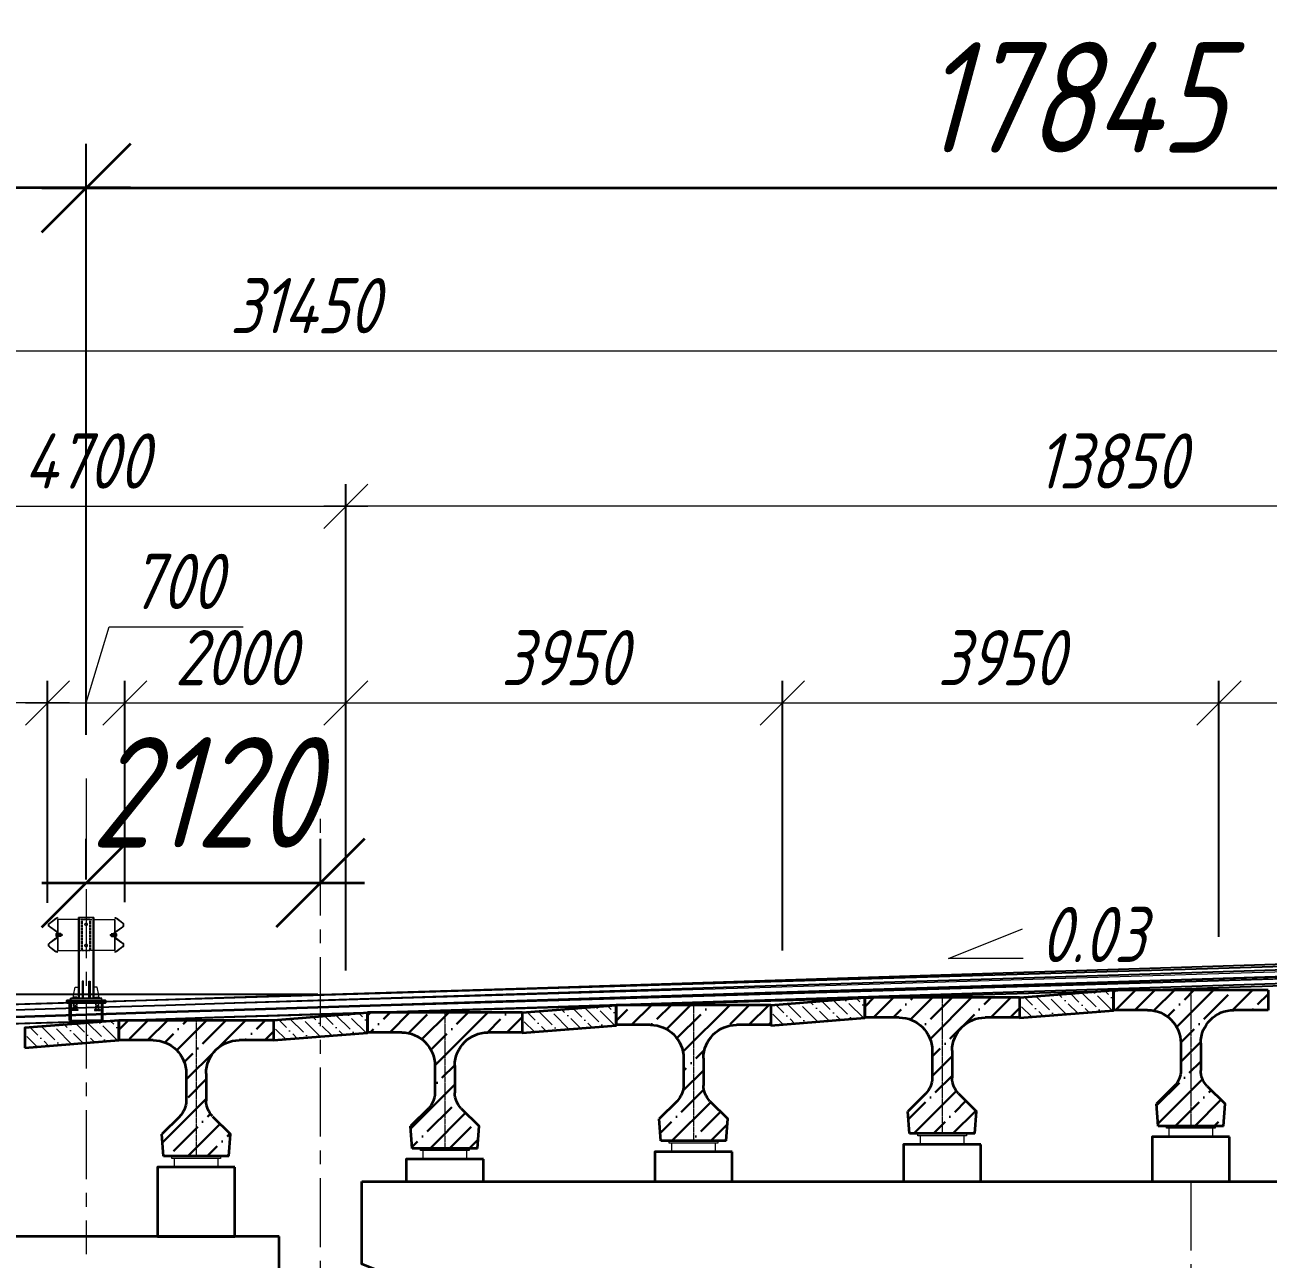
# Model space of a CAD drawing. Header units: millimetres. Extents: x 263685 to 14136308, y -2404013 to 2433772.
# Drawn here: x 7155846 to 7167095, y 31298 to 42469 of the extents above; entities that cross this region are included whole.
import ezdxf

# ---------------------------------------------------------------- set-up
doc = ezdxf.new("R2010")
doc.units = ezdxf.units.MM
for name, pattern in [('ACAD_ISO02W100', [15, 12, -3]), ('ACAD_ISO10W100', [18.5, 12, -3, 0.5, -3]), ('осевая', [2, 1.25, -0.25, 0.25, -0.25])]:
    doc.linetypes.add(name, pattern=pattern)
for name, color, linetype, lineweight in [('04_Невидимые', 3, 'Continuous', 13), ('1-Бетон', 106, 'Continuous', 35), ('1-Тонкая', 5, 'Continuous', 20), ('1-Штриховка', 8, 'Continuous', 9), ('ИС_TXT', 4, 'Continuous', 18), ('ИС_Ось', 3, 'осевая', 18), ('ИС_Разм', 3, 'Continuous', 18), ('ИС_Размер', 3, 'Continuous', 18), ('ПП_сплошная', 7, 'Continuous', 30)]:
    doc.layers.add(name, color=color, linetype=linetype, lineweight=lineweight)
doc.layers.add('Красный поперечник', color=1, linetype='Continuous')
doc.styles.add('0', font='isocpeur.ttf', dxfattribs={"width": 0.8, "oblique": 15})
doc.styles.add('ISOCPEUR', font='isocpeur.ttf', dxfattribs={"width": 0.8, "oblique": 15, "height": 2.5})
doc.dimstyles.new('М200', dxfattribs={"dimscale": 200, "dimtxt": 2.5, "dimasz": 2, "dimexe": 1, "dimexo": 1, "dimgap": 0.8, "dimtad": 1, "dimdec": 0, "dimzin": 0, "dimdsep": 46, "dimtxsty": '0', "dimblk": 'OBLIQUE', "dimcen": 0.09, "dimdle": 1, "dimclrd": 256, "dimclre": 256, "dimclrt": 256, "dimadec": 4, "dimazin": 0, "dimtfac": 1, "dimtdec": 0, "dimtmove": 1, "dimatfit": 2, "dimfxl": 1, "dimtolj": 1, "dimtzin": 0, "dimlwd": -1, "dimarcsym": 0})
doc.dimstyles.new('М400нов', dxfattribs={"dimscale": 400, "dimtxt": 2.5, "dimasz": 2, "dimexe": 1, "dimexo": 1, "dimgap": 0.8, "dimtad": 1, "dimdec": 0, "dimzin": 0, "dimdsep": 46, "dimtxsty": '0', "dimblk": 'OBLIQUE', "dimcen": 0.09, "dimdle": 1, "dimclrd": 256, "dimclre": 256, "dimclrt": 256, "dimadec": 4, "dimazin": 0, "dimtfac": 1, "dimtdec": 0, "dimtmove": 1, "dimatfit": 2, "dimfxl": 1, "dimtolj": 1, "dimtzin": 0, "dimlwd": -1, "dimarcsym": 0})

# ---------------------------------------------------------------- blocks, each defined once
blk = doc.blocks.new('Барьерка1')
at = {"lineweight": 15}
for p, q in [((1026, 1457), (1026, 727)), ((1034, 1457), (1034, 727)), ((1159, 727), (1159, 1457)), ((1166, 727), (1166, 1457)), ((1166, 1441), (1356, 1441)), ((1352, 1441), (1352, 1160)), ((1356, 1457), (1355, 1453)), ((1355, 1453), (1361, 1451)), ((1356, 1457), (1362, 1455)), ((1356, 1441), (1356, 1160)), ((1428, 1405), (1367, 1449)), ((1367, 1335), (1428, 1377)), ((1430, 1408), (1370, 1452)), ((1370, 1331), (1430, 1374)), ((1360, 1316), (1360, 1285)), ((1367, 1266), (1428, 1224)), ((1370, 1270), (1430, 1227)), ((1356, 1160), (1166, 1160)), ((1361, 1150), (1355, 1148)), ((1356, 1144), (1355, 1148)), ((1362, 1146), (1356, 1144)), ((1428, 1196), (1367, 1152)), ((1430, 1193), (1370, 1149)), ((980, 727), (980, 737)), ((1012, 737), (980, 737)), ((980, 727), (980, 737)), ((1006, 737), (980, 737)), ((996, 727), (980, 727)), ((1012, 727), (980, 727)), ((989, 727), (989, 737)), ((989, 727), (989, 737)), ((989, 727), (989, 737)), ((989, 727), (989, 737)), ((1003, 727), (1003, 737)), ((1003, 727), (1003, 737)), ((1003, 727), (1003, 737)), ((1003, 727), (1003, 737)), ((1003, 727), (1003, 737)), ((1003, 727), (1003, 737)), ((1003, 727), (1003, 737)), ((1003, 727), (1003, 737)), ((1003, 727), (1003, 737)), ((1003, 727), (1003, 737)), ((1010, 737), (1006, 737)), ((1012, 729), (1012, 737)), ((1012, 727), (1012, 735)), ((1012, 727), (1012, 735)), ((1012, 729), (1012, 735)), ((1012, 727), (1012, 735)), ((1012, 727), (1012, 735)), ((1180, 729), (1180, 737)), ((1180, 737), (1212, 737)), ((1180, 727), (1180, 735)), ((1180, 727), (1180, 735)), ((1180, 729), (1180, 735)), ((1180, 727), (1180, 735)), ((1180, 727), (1180, 735)), ((1180, 727), (1212, 727)), ((1182, 737), (1186, 737)), ((1186, 737), (1212, 737)), ((1189, 727), (1189, 737)), ((1189, 727), (1189, 737)), ((1189, 727), (1189, 737)), ((1189, 727), (1189, 737)), ((1189, 727), (1189, 737)), ((1189, 727), (1189, 737)), ((1189, 727), (1189, 737)), ((1189, 727), (1189, 737)), ((1189, 727), (1189, 737)), ((1189, 727), (1189, 737)), ((1196, 727), (1212, 727)), ((1203, 727), (1203, 737)), ((1203, 727), (1203, 737)), ((1203, 727), (1203, 737)), ((1203, 727), (1203, 737)), ((1212, 727), (1212, 737)), ((1212, 727), (1212, 737))]:
    blk.add_line(p, q, dxfattribs=at)
at = {"color": 3, "linetype": 'ACAD_ISO02W100', "lineweight": 15, "ltscale": 2}
for p, q in [((1063, 1441), (1166, 1441)), ((1063, 1160), (1063, 1441)), ((1138, 1160), (1138, 1441)), ((1166, 1160), (1063, 1160)), ((983, 707), (983, 687)), ((984, 687), (984, 627)), ((985, 707), (985, 687)), ((1007, 707), (1007, 687)), ((1008, 687), (1008, 627)), ((1009, 707), (1009, 687)), ((1183, 707), (1183, 687)), ((1184, 687), (1184, 627)), ((1185, 707), (1185, 687)), ((1207, 707), (1207, 687)), ((1208, 687), (1208, 627)), ((1209, 707), (1209, 687))]:
    blk.add_line(p, q, dxfattribs=at)
at = {"color": 7, "lineweight": 15}
for p, q in [((1313, 1306), (1313, 1295)), ((1313, 1306), (1325, 1306)), ((1313, 1295), (1325, 1295)), ((1325, 1311), (1325, 1290)), ((1326, 1313), (1333, 1313)), ((1326, 1288), (1333, 1288)), ((1334, 1311), (1334, 1290)), ((1334, 1311), (1334, 1290)), ((1335, 1313), (1350, 1313)), ((1335, 1313), (1340, 1313)), ((1335, 1288), (1350, 1288)), ((1335, 1288), (1340, 1288)), ((1339, 1306), (1350, 1306)), ((1339, 1295), (1350, 1295))]:
    blk.add_line(p, q, dxfattribs=at)
at = {"lineweight": 15, "ltscale": 5}
for p, q in [((1350, 1279), (1350, 1322)), ((1350, 1322), (1352, 1322)), ((1352, 1279), (1350, 1279)), ((1352, 1322), (1352, 1279))]:
    blk.add_line(p, q, dxfattribs=at)
at = {"linetype": 'Continuous'}
for p, q in [((946, 527), (946, 687)), ((956, 687), (956, 527)), ((1237, 687), (1237, 527)), ((1246, 527), (1246, 687)), ((946, 527), (1096, 527)), ((1246, 527), (1096, 527))]:
    blk.add_line(p, q, dxfattribs=at)
at = {"linetype": 'ACAD_ISO10W100', "ltscale": 2.5}
for p, q in [((996, 713), (996, 615)), ((1196, 713), (1196, 615))]:
    blk.add_line(p, q, dxfattribs=at)
at = {"lineweight": 15}
for points in [[(1167, 1457), (1026, 1457)], [(982, 727), (982, 757), (997, 827), (1027, 827)], [(1212, 727), (1212, 757), (1197, 827), (1167, 827)]]:
    blk.add_lwpolyline(points, dxfattribs=at)
at = {"color": 7, "lineweight": 15}
blk.add_lwpolyline([(1360, 1316), (1364, 1316, -0.414214), (1370, 1310), (1370, 1303), (1366, 1303), (1366, 1298), (1370, 1298), (1370, 1291, -0.414214), (1364, 1285), (1360, 1285), (1360, 1316)], format="xyb", dxfattribs=at)
at = {"lineweight": 15}
for points in [[(1071, 883), (1061, 883), (1061, 727), (1071, 727)], [(1121, 883), (1131, 883), (1131, 727), (1121, 727)], [(1236, 707), (956, 707), (956, 727), (1236, 727)]]:
    blk.add_lwpolyline(points, close=True, dxfattribs=at)
at = {"linetype": 'Continuous'}
for points in [[(1096, 707), (921, 707), (921, 687), (1096, 687)], [(1096, 707), (1271, 707), (1271, 687), (1096, 687)]]:
    blk.add_lwpolyline(points, dxfattribs=at)
blk.add_lwpolyline([(921, 687), (1271, 687), (1271, 707), (921, 707)], close=True, dxfattribs=at)
at = {"color": 3, "linetype": 'ACAD_ISO02W100', "lineweight": 15, "ltscale": 2}
for points in [[(982, 687), (1010, 687), (1010, 627), (982, 627)], [(1210, 687), (1182, 687), (1182, 627), (1210, 627)], [(971, 627), (1021, 627), (1021, 617), (971, 617)], [(1221, 627), (1171, 627), (1171, 617), (1221, 617)]]:
    blk.add_lwpolyline(points, close=True, dxfattribs=at)
at = {"lineweight": 15}
for centre in [(1096, 1396), (1096, 1205)]:
    blk.add_circle(centre, 10.9, dxfattribs=at)
for centre, radius, start, end in [((1358, 1436), 16, 53.8126, 78.6901), ((1358, 1436), 20, 53.8126, 78.6901), ((1419, 1391), 16, 302.4532, 57.5468), ((1419, 1391), 20, 302.4532, 57.5468), ((1380, 1315), 24, 122.4532, 180), ((1380, 1315), 20, 122.4532, 180), ((1358, 1165), 16, 281.3099, 306.1874), ((1358, 1165), 20, 281.3099, 306.1874), ((982, 735), 2, 90, 180), ((982, 729), 2, 180, 270), ((987, 735), 2, 0, 90), ((987, 729), 2, 270, 0), ((991, 735), 2, 90, 180), ((991, 729), 2, 180, 270), ((1001, 735), 2, 0, 90), ((1001, 729), 2, 270, 0), ((1005, 735), 2, 90, 180), ((1005, 729), 2, 180, 270), ((1010, 735), 2, 359.9996, 90), ((1010, 729), 2, 270, 0), ((1182, 735), 2, 90, 180.0004), ((1182, 729), 2, 180, 270), ((1187, 735), 2, 0, 90), ((1187, 729), 2, 270, 0), ((1191, 735), 2, 90, 180), ((1191, 729), 2, 180, 270), ((1201, 735), 2, 0, 90), ((1201, 729), 2, 270, 0), ((1205, 735), 2, 90, 180), ((1205, 729), 2, 180, 270), ((1210, 735), 2, 0, 90), ((1210, 729), 2, 270, 0)]:
    blk.add_arc(centre, radius, start, end, dxfattribs=at)
at = {"lineweight": 15, "ltscale": 0.2}
for centre, radius, start, end in [((1380, 1286), 24, 180, 237.5468), ((1380, 1286), 20, 180, 237.5468), ((1419, 1210), 16, 302.4532, 57.5468), ((1419, 1210), 20, 302.4532, 57.5468)]:
    blk.add_arc(centre, radius, start, end, dxfattribs=at)
at = {"color": 7, "lineweight": 15}
for centre, major_axis, start_param, end_param in [((1329, 1310), (3.23, 3.23), 1.691386, 2.356194), ((1329, 1311), (-3.23, 3.23), 0.785398, 2.356194), ((1329, 1301), (3.23, 3.23), 0.785398, 2.356194), ((1329, 1300), (-3.23, 3.23), 0.785398, 2.356194), ((1329, 1290), (3.23, 3.23), 0.785398, 2.356194), ((1329, 1290), (-3.23, 3.23), 0.785398, 1.450207), ((1329, 1311), (3.23, 3.23), 3.926991, 5.497787), ((1329, 1301), (-3.23, 3.23), 3.926991, 5.497787), ((1329, 1300), (3.23, 3.23), 3.926991, 5.497787), ((1329, 1290), (-3.23, 3.23), 3.926991, 5.497787), ((1329, 1310), (-3.23, 3.23), 3.926991, 4.5918), ((1329, 1290), (3.23, 3.23), 4.832978, 5.497787), ((1339, 1310), (3.23, 3.23), 1.691386, 2.356194), ((1339, 1311), (3.23, 3.23), 2.356194, 3.926991), ((1339, 1301), (-3.23, 3.23), -0.785398, 0.785398), ((1339, 1300), (3.23, 3.23), 2.356194, 3.926991), ((1339, 1290), (-3.23, 3.23), -0.785398, 0.785398), ((1339, 1290), (-3.23, 3.23), 0.785398, 1.450207)]:
    blk.add_ellipse(centre, major_axis=major_axis, ratio=1, start_param=start_param, end_param=end_param, dxfattribs=at)
blk = doc.blocks.new('Б24 многофункц')
at = {"layer": 'ПП_сплошная', "ltscale": 100, "true_color": 0x808080}
h = blk.add_hatch(dxfattribs=at)
h.set_pattern_fill('ANSI35', color=8, scale=1000, angle=90, style=0)
h.set_pattern_definition([(135, (-1338186.6, -105300.83), (-176.776695, -176.776695), []), (135, (-1338186.6, -105124.05), (-176.776695, -176.776695), [312.5, -62.5, 0, -62.5])])
h.paths.add_polyline_path([(0, 0), (-700, 0), (-700, -180), (-390, -180, -0.414214), (-90, -480), (-90, -727, -0.198912), (-149, -869), (-310, -1030), (-295, -1230), (0, -1230)])
h.paths.add_polyline_path([(0, 0), (0, -1230), (295, -1230), (310, -1030), (149, -869, -0.198912), (90, -727), (90, -480, -0.414214), (390, -180), (700, -180), (700, 0)])
at = {"layer": '1-Бетон'}
for p, q in [((-700, 0), (700, 0)), ((-700, 0), (-700, -180)), ((700, 0), (700, -180)), ((-700, -180), (-390, -180)), ((390, -180), (700, -180)), ((-90, -480), (-90, -727)), ((90, -480), (90, -727)), ((-149, -869), (-310, -1030)), ((149, -869), (310, -1030)), ((-295, -1230), (-310, -1030)), ((295, -1230), (310, -1030)), ((-295, -1230), (295, -1230))]:
    blk.add_line(p, q, dxfattribs=at)
for centre, radius, start, end in [((-390, -480), 300, 0, 90), ((390, -480), 300, 90, 180), ((-290, -727), 200, 315, 0), ((290, -727), 200, 180, 225)]:
    blk.add_arc(centre, radius, start, end, dxfattribs=at)
at = {"layer": 'ИС_Ось', "ltscale": 10}
blk.add_lwpolyline([(0, 0), (0, -1230)], dxfattribs=at)
blk = doc.blocks.new('_OBLIQUE')
at = {"color": 0, "linetype": 'ByBlock', "lineweight": -2}
blk.add_line((0.5, 0.5), (-0.5, -0.5), dxfattribs=at)
blk = doc.blocks.new('*D1129')
at = {"layer": 'Defpoints', "color": 0, "linetype": 'Continuous', "transparency": 16777216}
for p in [(7142083, 33694), (7158696, 33694), (7143601, 31800)]:
    blk.add_point(p, dxfattribs=at)
at = {"layer": 'ИС_Размер', "transparency": 16777216}
blk.add_line((7142083, 31600), (7142083, 33894), dxfattribs=at)
at = {"layer": 'ИС_Размер', "lineweight": -2, "transparency": 16777216}
for p, q in [((7158496, 33694), (7141883, 33694)), ((7143401, 31800), (7141883, 31800))]:
    blk.add_line(p, q, dxfattribs=at)
at = {"layer": 'ИС_Размер', "linetype": 'Continuous', "transparency": 16777216, "xscale": 400, "yscale": 400, "zscale": 400}
for p, rotation in [((7142083, 33694), 90), ((7142083, 31800), 270)]:
    blk.add_blockref('_OBLIQUE', p, dxfattribs=dict(at, rotation=rotation))
at = {"layer": 'ИС_Размер', "linetype": 'Continuous', "transparency": 16777216, "insert": (7141673, 32747), "char_height": 500, "attachment_point": 5, "rotation": 90, "style": '0'}
blk.add_mtext('\\A1;1894', dxfattribs=at)
blk = doc.blocks.new('*D981')
at = {"layer": 'Defpoints', "color": 0, "linetype": 'Continuous', "transparency": 16777216}
for p in [(7158750, 38112), (7158750, 33709), (7154050, 33545)]:
    blk.add_point(p, dxfattribs=at)
at = {"layer": 'ИС_Размер', "lineweight": -2, "transparency": 16777216}
for p, q in [((7154050, 33745), (7154050, 38312)), ((7158750, 33909), (7158750, 38312))]:
    blk.add_line(p, q, dxfattribs=at)
at = {"layer": 'ИС_Размер', "transparency": 16777216}
blk.add_line((7153850, 38112), (7158950, 38112), dxfattribs=at)
at = {"layer": 'ИС_Размер', "linetype": 'Continuous', "transparency": 16777216, "xscale": 400, "yscale": 400, "zscale": 400, "rotation": 180}
blk.add_blockref('_OBLIQUE', (7154050, 38112), dxfattribs=at)
at = {"layer": 'ИС_Размер', "linetype": 'Continuous', "transparency": 16777216, "xscale": 400, "yscale": 400, "zscale": 400}
blk.add_blockref('_OBLIQUE', (7158750, 38112), dxfattribs=at)
at = {"layer": 'ИС_Размер', "linetype": 'Continuous', "transparency": 16777216, "insert": (7156400, 38522), "char_height": 500, "attachment_point": 5, "style": '0'}
blk.add_mtext('\\A1;4700', dxfattribs=at)
blk = doc.blocks.new('*D982')
at = {"layer": 'Defpoints', "color": 0, "transparency": 16777216}
for p in [(7158750, 36332), (7156750, 34329), (7158750, 33709)]:
    blk.add_point(p, dxfattribs=at)
at = {"layer": 'ИС_Размер', "lineweight": -2, "transparency": 16777216}
for p, q in [((7156750, 34529), (7156750, 36532)), ((7158750, 33909), (7158750, 36532))]:
    blk.add_line(p, q, dxfattribs=at)
at = {"layer": 'ИС_Размер', "transparency": 16777216}
blk.add_line((7156550, 36332), (7158950, 36332), dxfattribs=at)
at = {"layer": 'ИС_Размер', "transparency": 16777216, "xscale": 400, "yscale": 400, "zscale": 400, "rotation": 180}
blk.add_blockref('_OBLIQUE', (7156750, 36332), dxfattribs=at)
at = {"layer": 'ИС_Размер', "transparency": 16777216, "xscale": 400, "yscale": 400, "zscale": 400}
blk.add_blockref('_OBLIQUE', (7158750, 36332), dxfattribs=at)
at = {"layer": 'ИС_Размер', "transparency": 16777216, "insert": (7157750, 36742), "char_height": 500, "attachment_point": 5, "style": '0'}
blk.add_mtext('\\A1;2000', dxfattribs=at)
blk = doc.blocks.new('*D983')
at = {"layer": 'Defpoints', "color": 0, "linetype": 'Continuous', "transparency": 16777216}
for p in [(7162700, 36332), (7162700, 33892), (7158750, 33709)]:
    blk.add_point(p, dxfattribs=at)
at = {"layer": 'ИС_Размер', "lineweight": -2, "transparency": 16777216}
for p, q in [((7158750, 33909), (7158750, 36532)), ((7162700, 34092), (7162700, 36532))]:
    blk.add_line(p, q, dxfattribs=at)
at = {"layer": 'ИС_Размер', "transparency": 16777216}
blk.add_line((7158550, 36332), (7162900, 36332), dxfattribs=at)
at = {"layer": 'ИС_Размер', "linetype": 'Continuous', "transparency": 16777216, "xscale": 400, "yscale": 400, "zscale": 400, "rotation": 180}
blk.add_blockref('_OBLIQUE', (7158750, 36332), dxfattribs=at)
at = {"layer": 'ИС_Размер', "linetype": 'Continuous', "transparency": 16777216, "xscale": 400, "yscale": 400, "zscale": 400}
blk.add_blockref('_OBLIQUE', (7162700, 36332), dxfattribs=at)
at = {"layer": 'ИС_Размер', "linetype": 'Continuous', "transparency": 16777216, "insert": (7160725, 36742), "char_height": 500, "attachment_point": 5, "style": '0'}
blk.add_mtext('\\A1;3950', dxfattribs=at)
blk = doc.blocks.new('*D984')
at = {"layer": 'Defpoints', "color": 0, "linetype": 'Continuous', "transparency": 16777216}
for p in [(7166650, 36332), (7166650, 34015), (7162700, 33892)]:
    blk.add_point(p, dxfattribs=at)
at = {"layer": 'ИС_Размер', "lineweight": -2, "transparency": 16777216}
for p, q in [((7162700, 34092), (7162700, 36532)), ((7166650, 34215), (7166650, 36532))]:
    blk.add_line(p, q, dxfattribs=at)
at = {"layer": 'ИС_Размер', "transparency": 16777216}
blk.add_line((7162500, 36332), (7166850, 36332), dxfattribs=at)
at = {"layer": 'ИС_Размер', "linetype": 'Continuous', "transparency": 16777216, "xscale": 400, "yscale": 400, "zscale": 400, "rotation": 180}
blk.add_blockref('_OBLIQUE', (7162700, 36332), dxfattribs=at)
at = {"layer": 'ИС_Размер', "linetype": 'Continuous', "transparency": 16777216, "xscale": 400, "yscale": 400, "zscale": 400}
blk.add_blockref('_OBLIQUE', (7166650, 36332), dxfattribs=at)
at = {"layer": 'ИС_Размер', "linetype": 'Continuous', "transparency": 16777216, "insert": (7164675, 36742), "char_height": 500, "attachment_point": 5, "style": '0'}
blk.add_mtext('\\A1;3950', dxfattribs=at)
blk = doc.blocks.new('*D989')
at = {"layer": 'Defpoints', "color": 0, "linetype": 'Continuous', "transparency": 16777216}
for p in [(7174100, 39518), (7142650, 34278), (7174100, 34177)]:
    blk.add_point(p, dxfattribs=at)
at = {"layer": 'ИС_Размер', "lineweight": -2, "transparency": 16777216}
for p, q in [((7142650, 34478), (7142650, 39718)), ((7174100, 34377), (7174100, 39718))]:
    blk.add_line(p, q, dxfattribs=at)
at = {"layer": 'ИС_Размер', "transparency": 16777216}
blk.add_line((7142450, 39518), (7174300, 39518), dxfattribs=at)
at = {"layer": 'ИС_Размер', "linetype": 'Continuous', "transparency": 16777216, "xscale": 400, "yscale": 400, "zscale": 400, "rotation": 180}
blk.add_blockref('_OBLIQUE', (7142650, 39518), dxfattribs=at)
at = {"layer": 'ИС_Размер', "linetype": 'Continuous', "transparency": 16777216, "xscale": 400, "yscale": 400, "zscale": 400}
blk.add_blockref('_OBLIQUE', (7174100, 39518), dxfattribs=at)
at = {"layer": 'ИС_Размер', "linetype": 'Continuous', "transparency": 16777216, "insert": (7158375, 39928), "char_height": 500, "attachment_point": 5, "style": '0'}
blk.add_mtext('\\A1;31450', dxfattribs=at)
blk = doc.blocks.new('*D990')
at = {"layer": 'Defpoints', "color": 0, "linetype": 'Continuous', "transparency": 16777216}
for p in [(7158750, 38112), (7172600, 34775), (7158750, 33709)]:
    blk.add_point(p, dxfattribs=at)
at = {"layer": 'ИС_Размер', "lineweight": -2, "transparency": 16777216}
for p, q in [((7158750, 33909), (7158750, 38312)), ((7172600, 34975), (7172600, 38312))]:
    blk.add_line(p, q, dxfattribs=at)
at = {"layer": 'ИС_Размер', "transparency": 16777216}
blk.add_line((7172800, 38112), (7158550, 38112), dxfattribs=at)
at = {"layer": 'ИС_Размер', "linetype": 'Continuous', "transparency": 16777216, "xscale": 400, "yscale": 400, "zscale": 400, "rotation": 180}
blk.add_blockref('_OBLIQUE', (7158750, 38112), dxfattribs=at)
at = {"layer": 'ИС_Размер', "linetype": 'Continuous', "transparency": 16777216, "xscale": 400, "yscale": 400, "zscale": 400}
blk.add_blockref('_OBLIQUE', (7172600, 38112), dxfattribs=at)
at = {"layer": 'ИС_Размер', "linetype": 'Continuous', "transparency": 16777216, "insert": (7165675, 38522), "char_height": 500, "attachment_point": 5, "style": '0'}
blk.add_mtext('\\A1;13850', dxfattribs=at)
blk = doc.blocks.new('*D991')
at = {"layer": 'Defpoints', "color": 0, "transparency": 16777216}
for p in [(7156750, 36332), (7156050, 34323), (7156750, 34329)]:
    blk.add_point(p, dxfattribs=at)
at = {"layer": 'ИС_Размер', "transparency": 16777216}
for p, q in [((7156400, 36332), (7156607, 37022)), ((7156607, 37022), (7157821, 37022)), ((7155850, 36332), (7156950, 36332))]:
    blk.add_line(p, q, dxfattribs=at)
at = {"layer": 'ИС_Размер', "lineweight": -2, "transparency": 16777216}
for p, q in [((7156050, 34523), (7156050, 36532)), ((7156750, 34529), (7156750, 36532))]:
    blk.add_line(p, q, dxfattribs=at)
at = {"layer": 'ИС_Размер', "transparency": 16777216, "xscale": 400, "yscale": 400, "zscale": 400, "rotation": 180}
blk.add_blockref('_OBLIQUE', (7156050, 36332), dxfattribs=at)
at = {"layer": 'ИС_Размер', "transparency": 16777216, "xscale": 400, "yscale": 400, "zscale": 400}
blk.add_blockref('_OBLIQUE', (7156750, 36332), dxfattribs=at)
at = {"layer": 'ИС_Размер', "transparency": 16777216, "insert": (7157214, 37432), "char_height": 500, "attachment_point": 5, "style": '0'}
blk.add_mtext('\\A1;700', dxfattribs=at)
blk = doc.blocks.new('*D992')
at = {"layer": 'Defpoints', "color": 0, "transparency": 16777216}
for p in [(7154050, 36332), (7156050, 34323), (7154050, 33545)]:
    blk.add_point(p, dxfattribs=at)
at = {"layer": 'ИС_Размер', "lineweight": -2, "transparency": 16777216}
for p, q in [((7154050, 33745), (7154050, 36532)), ((7156050, 34523), (7156050, 36532))]:
    blk.add_line(p, q, dxfattribs=at)
at = {"layer": 'ИС_Размер', "transparency": 16777216}
blk.add_line((7156250, 36332), (7153850, 36332), dxfattribs=at)
at = {"layer": 'ИС_Размер', "transparency": 16777216, "xscale": 400, "yscale": 400, "zscale": 400, "rotation": 180}
blk.add_blockref('_OBLIQUE', (7154050, 36332), dxfattribs=at)
at = {"layer": 'ИС_Размер', "transparency": 16777216, "xscale": 400, "yscale": 400, "zscale": 400}
blk.add_blockref('_OBLIQUE', (7156050, 36332), dxfattribs=at)
at = {"layer": 'ИС_Размер', "transparency": 16777216, "insert": (7155050, 36742), "char_height": 500, "attachment_point": 5, "style": '0'}
blk.add_mtext('\\A1;2000', dxfattribs=at)
blk = doc.blocks.new('*D1000')
at = {"layer": 'Defpoints', "color": 0, "linetype": 'Continuous', "transparency": 16777216}
for p in [(7170600, 36332), (7170600, 34142), (7166650, 34015)]:
    blk.add_point(p, dxfattribs=at)
at = {"layer": 'ИС_Размер', "lineweight": -2, "transparency": 16777216}
for p, q in [((7166650, 34215), (7166650, 36532)), ((7170600, 34342), (7170600, 36532))]:
    blk.add_line(p, q, dxfattribs=at)
at = {"layer": 'ИС_Размер', "transparency": 16777216}
blk.add_line((7166450, 36332), (7170800, 36332), dxfattribs=at)
at = {"layer": 'ИС_Размер', "linetype": 'Continuous', "transparency": 16777216, "xscale": 400, "yscale": 400, "zscale": 400, "rotation": 180}
blk.add_blockref('_OBLIQUE', (7166650, 36332), dxfattribs=at)
at = {"layer": 'ИС_Размер', "linetype": 'Continuous', "transparency": 16777216, "xscale": 400, "yscale": 400, "zscale": 400}
blk.add_blockref('_OBLIQUE', (7170600, 36332), dxfattribs=at)
at = {"layer": 'ИС_Размер', "linetype": 'Continuous', "transparency": 16777216, "insert": (7168625, 36742), "char_height": 500, "attachment_point": 5, "style": '0'}
blk.add_mtext('\\A1;3950', dxfattribs=at)
blk = doc.blocks.new('*D1459')
at = {"layer": '1-Бетон', "lineweight": -2, "transparency": 16777216}
for p, q in [((7156400, 34734), (7156400, 35103)), ((7158520, 34702), (7158520, 35103))]:
    blk.add_line(p, q, dxfattribs=at)
at = {"layer": '1-Бетон', "transparency": 16777216}
blk.add_line((7156000, 34703), (7158920, 34703), dxfattribs=at)
at = {"layer": 'Defpoints', "color": 0, "transparency": 16777216}
for p in [(7158520, 34703), (7156400, 34334), (7158520, 34302)]:
    blk.add_point(p, dxfattribs=at)
at = {"layer": '1-Бетон', "transparency": 16777216, "xscale": 800, "yscale": 800, "zscale": 800, "rotation": 180}
blk.add_blockref('_OBLIQUE', (7156400, 34703), dxfattribs=at)
at = {"layer": '1-Бетон', "transparency": 16777216, "xscale": 800, "yscale": 800, "zscale": 800}
blk.add_blockref('_OBLIQUE', (7158520, 34703), dxfattribs=at)
at = {"layer": '1-Бетон', "transparency": 16777216, "insert": (7157460, 35523), "char_height": 1000, "attachment_point": 5, "style": '0'}
blk.add_mtext('\\A1;2120', dxfattribs=at)
blk = doc.blocks.new('*D1461')
at = {"layer": '1-Бетон', "lineweight": -2, "transparency": 16777216}
for p, q in [((7156400, 36043), (7156400, 41393)), ((7174245, 34537), (7174245, 41393))]:
    blk.add_line(p, q, dxfattribs=at)
at = {"layer": '1-Бетон', "transparency": 16777216}
blk.add_line((7156000, 40993), (7174645, 40993), dxfattribs=at)
at = {"layer": 'Defpoints', "color": 0, "transparency": 16777216}
for p in [(7174245, 40993), (7156400, 35643), (7174245, 34137)]:
    blk.add_point(p, dxfattribs=at)
at = {"layer": '1-Бетон', "transparency": 16777216, "xscale": 800, "yscale": 800, "zscale": 800, "rotation": 180}
blk.add_blockref('_OBLIQUE', (7156400, 40993), dxfattribs=at)
at = {"layer": '1-Бетон', "transparency": 16777216, "xscale": 800, "yscale": 800, "zscale": 800}
blk.add_blockref('_OBLIQUE', (7174245, 40993), dxfattribs=at)
at = {"layer": '1-Бетон', "transparency": 16777216, "insert": (7165323, 41813), "char_height": 1000, "attachment_point": 5, "style": '0'}
blk.add_mtext('\\A1;17845', dxfattribs=at)
blk = doc.blocks.new('*D1462')
at = {"layer": '1-Бетон', "lineweight": -2, "transparency": 16777216}
for p, q in [((7142650, 36043), (7142650, 41393)), ((7156400, 36043), (7156400, 41393))]:
    blk.add_line(p, q, dxfattribs=at)
at = {"layer": '1-Бетон', "transparency": 16777216}
blk.add_line((7156800, 40993), (7142250, 40993), dxfattribs=at)
at = {"layer": 'Defpoints', "color": 0, "transparency": 16777216}
for p in [(7142650, 40993), (7142650, 35643), (7156400, 35643)]:
    blk.add_point(p, dxfattribs=at)
at = {"layer": '1-Бетон', "transparency": 16777216, "xscale": 800, "yscale": 800, "zscale": 800, "rotation": 180}
blk.add_blockref('_OBLIQUE', (7142650, 40993), dxfattribs=at)
at = {"layer": '1-Бетон', "transparency": 16777216, "xscale": 800, "yscale": 800, "zscale": 800}
blk.add_blockref('_OBLIQUE', (7156400, 40993), dxfattribs=at)
at = {"layer": '1-Бетон', "transparency": 16777216, "insert": (7149525, 41813), "char_height": 1000, "attachment_point": 5, "style": '0'}
blk.add_mtext('\\A1;13750', dxfattribs=at)

msp = doc.modelspace()

# ---------------------------------------------------------------- hatches: boundary and pattern name
at = {"layer": '1-Штриховка'}
h = msp.add_hatch(dxfattribs=at)
h.set_pattern_fill('ANSI36', color=256, scale=25, angle=90, style=0)
h.set_pattern_definition([(135, (1434123.145, -5218490.495), (-154.3481521, 42.0949506), [198.4375, -39.6875, 0, -39.6875])])
h.paths.add_polyline_path([(7163445.5099, 33661.6232), (7162595.5099, 33594.1232), (7162595.5099, 33414.1232), (7163445.5099, 33481.6232)])
h = msp.add_hatch(dxfattribs=at)
h.set_pattern_fill('ANSI36', color=256, scale=25, angle=90, style=0)
h.set_pattern_definition([(135, (1436373.145, -5218422.995), (-154.3481521, 42.0949506), [198.4375, -39.6875, 0, -39.6875])])
h.paths.add_polyline_path([(7165695.5099, 33729.1232), (7164845.5099, 33661.6232), (7164845.5099, 33481.6232), (7165695.5099, 33549.1232)])
h = msp.add_hatch(dxfattribs=at)
h.set_pattern_fill('ANSI36', color=256, scale=25, angle=90, style=0)
h.set_pattern_definition([(135, (1429623.145, -5218625.495), (-154.3481521, 42.0949506), [198.4375, -39.6875, 0, -39.6875])])
h.paths.add_polyline_path([(7158945.5099, 33526.6232), (7158095.5099, 33459.1232), (7158095.5099, 33279.1232), (7158945.5099, 33346.6232)])
h = msp.add_hatch(dxfattribs=at)
h.set_pattern_fill('ANSI36', color=256, scale=25, angle=90, style=0)
h.set_pattern_definition([(135, (1431873.145, -5218557.995), (-154.3481521, 42.0949506), [198.4375, -39.6875, 0, -39.6875])])
h.paths.add_polyline_path([(7161195.5099, 33594.1232), (7160345.5099, 33526.6232), (7160345.5099, 33346.6232), (7161195.5099, 33414.1232)])
h = msp.add_hatch(dxfattribs=at)
h.set_pattern_fill('ANSI36', color=256, scale=25, angle=90, style=0)
h.set_pattern_definition([(135, (1427373.145, -5218692.995), (-154.3481521, 42.0949506), [198.4375, -39.6875, 0, -39.6875])])
h.paths.add_polyline_path([(7156695.5099, 33459.1232), (7155845.5099, 33391.6232), (7155845.5099, 33211.6232), (7156695.5099, 33279.1232)])

# ---------------------------------------------------------------- linework, layer by layer
at = {"layer": '04_Невидимые'}
for points in [[(7164365.5988, 32415.1129), (7163925.5988, 32415.1129), (7163925.5988, 32435.1129), (7164365.5988, 32435.1129)], [(7166615.5988, 32482.6129), (7166175.5988, 32482.6129), (7166175.5988, 32502.6129), (7166615.5988, 32502.6129)], [(7159865.5988, 32280.1129), (7159425.5988, 32280.1129), (7159425.5988, 32300.1129), (7159865.5988, 32300.1129)], [(7162115.5988, 32347.6129), (7161675.5988, 32347.6129), (7161675.5988, 32367.6129), (7162115.5988, 32367.6129)], [(7157615.5099, 32209.1232), (7157175.5099, 32209.1232), (7157175.5099, 32229.1232), (7157615.5099, 32229.1232)]]:
    msp.add_lwpolyline(points, close=True, dxfattribs=at)
at = {"layer": '1-Бетон'}
for points in [[(7162595.5099, 33414.1232), (7163445.5099, 33481.6232), (7163445.5099, 33661.6232), (7162595.5099, 33594.1232)], [(7164845.5099, 33481.6232), (7165695.5099, 33549.1232), (7165695.5099, 33729.1232), (7164845.5099, 33661.6232)], [(7158095.5099, 33279.1232), (7158945.5099, 33346.6232), (7158945.5099, 33526.6232), (7158095.5099, 33459.1232)], [(7160345.5099, 33346.6232), (7161195.5099, 33414.1232), (7161195.5099, 33594.1232), (7160345.5099, 33526.6232)], [(7155845.5099, 33211.6232), (7156695.5099, 33279.1232), (7156695.5099, 33459.1232), (7155845.5099, 33391.6232)], [(7166745.5988, 32404.6129), (7166045.5988, 32404.6129), (7166045.5988, 32002.1129), (7166745.5988, 32002.1129)], [(7164495.5988, 32337.1129), (7163795.5988, 32337.1129), (7163795.5988, 32002.1129), (7164495.5988, 32002.1129)], [(7159995.5988, 32202.1129), (7159295.5988, 32202.1129), (7159295.5988, 32002.1129), (7159995.5988, 32002.1129)], [(7162245.5988, 32269.6129), (7161545.5988, 32269.6129), (7161545.5988, 32002.1129), (7162245.5988, 32002.1129)], [(7157745.5099, 32131.1232), (7157045.5099, 32131.1232), (7157045.5099, 31502.1129), (7157745.5099, 31502.1129)], [(7158145.3321, 31502.1129), (7143145.5099, 31502.1129), (7143145.6878, 30752.1129), (7145045.8656, 30002.1129), (7156245.6878, 30002.1129), (7158145.5099, 30752.1129)]]:
    msp.add_lwpolyline(points, close=True, dxfattribs=at)
msp.add_lwpolyline([(7158895.5099, 32002.1129), (7173895.3321, 32002.1129), (7173895.1543, 31252.1129), (7171994.9765, 30502.1129), (7160795.1543, 30502.1129), (7158895.3321, 31252.1129), (7158895.5099, 32002.1129)], dxfattribs=at)
at = {"layer": '1-Тонкая'}
for points in [[(7143045.3021, 33155.1129), (7144995.7045, 33233.129), (7145745.7045, 33255.629), (7149695.7045, 33374.129), (7154645.7045, 33522.629), (7156545.7045, 33579.629), (7157645.7045, 33612.629), (7162595.7045, 33761.129), (7166545.7045, 33879.629), (7170295.7045, 33992.129), (7171045.7045, 34014.629), (7173995.3619, 34103.1187)], [(7143045.3021, 33095.1129), (7144995.7045, 33173.129), (7145745.7045, 33195.629), (7149695.7045, 33314.129), (7154645.7045, 33462.629), (7156545.7045, 33519.629), (7157645.7045, 33552.629), (7162595.7045, 33701.129), (7166545.7045, 33819.629), (7170295.7045, 33932.129), (7171045.7045, 33954.629), (7173995.3619, 34043.1187)], [(7143045.3021, 33090.1129), (7144995.7045, 33168.129), (7145745.7045, 33190.629), (7149695.7045, 33309.129), (7154645.7045, 33457.629), (7156545.7045, 33514.629), (7157645.7045, 33547.629), (7162595.7045, 33696.129), (7166545.7045, 33814.629), (7170295.7045, 33927.129), (7171045.7045, 33949.629), (7173995.3619, 34038.1187)]]:
    msp.add_lwpolyline(points, dxfattribs=at)
at = {"layer": 'Defpoints', "color": 252, "true_color": 0x939598}
msp.add_lwpolyline([(7143045.3021, 33030.1129), (7144995.7045, 33108.129), (7145745.7045, 33130.629), (7149695.7045, 33249.129), (7154645.7045, 33397.629), (7156545.7045, 33454.629), (7157645.7045, 33487.629), (7162595.7045, 33636.129), (7166545.7045, 33754.629), (7170295.7045, 33867.129), (7171045.7045, 33889.629), (7173995.3619, 33978.1187)], dxfattribs=at)
at = {"layer": 'ИС_TXT', "color": 3, "ltscale": 500, "elevation": 0}
msp.add_lwpolyline([(7164879.9579, 34017.6819), (7164202.2662, 34017.6819), (7164873.4885, 34288.5354)], dxfattribs=at)
at = {"layer": 'ИС_Ось', "color": 1, "ltscale": 500}
msp.add_lwpolyline([(7156400.421, 35647.6968), (7156400.421, 31343.9199)], dxfattribs=at)
at = {"layer": 'ИС_Ось', "ltscale": 500}
msp.add_lwpolyline([(7158520.421, 13407.2517), (7158520.421, 35558.3191)], dxfattribs=at)
at = {"layer": 'ИС_Ось', "ltscale": 500, "flags": 128}
msp.add_lwpolyline([(7166395.0654, 32002.1129), (7166395.0654, 18001.9899)], dxfattribs=at)
at = {"layer": 'ИС_Размер'}
for points in [[(7164345.5988, 32415.1129), (7163945.5988, 32415.1129), (7163945.5988, 32337.1129), (7164345.5988, 32337.1129), (7164345.5988, 32415.1129)], [(7166595.5988, 32482.6129), (7166195.5988, 32482.6129), (7166195.5988, 32404.6129), (7166595.5988, 32404.6129), (7166595.5988, 32482.6129)], [(7162095.5988, 32347.6129), (7161695.5988, 32347.6129), (7161695.5988, 32269.6129), (7162095.5988, 32269.6129), (7162095.5988, 32347.6129)], [(7157595.5099, 32209.1232), (7157195.5099, 32209.1232), (7157195.5099, 32131.1232), (7157595.5099, 32131.1232), (7157595.5099, 32209.1232)], [(7159845.5988, 32280.1129), (7159445.5988, 32280.1129), (7159445.5988, 32202.1129), (7159845.5988, 32202.1129), (7159845.5988, 32280.1129)]]:
    msp.add_lwpolyline(points, dxfattribs=at)
at = {"layer": 'Красный поперечник', "color": 2}
for points in [[(7141808.2244, 33140.5783), (7142810.1602, 33192.5078), (7143719.8903, 33221.3153), (7144814.0318, 33256.3521), (7145565.4836, 33280.2886), (7147459.0059, 33340.2376), (7149523.13, 33406.3097), (7151914.3574, 33481.9956), (7154232.2282, 33556.1619), (7155376.8438, 33592.3791), (7156400.4116, 33625.1202), (7157120.8451, 33647.9124), (7157739.0035, 33667.6865), (7160391.1186, 33751.5834), (7162448.1017, 33817.3589), (7164789.9178, 33891.4167), (7166405.7481, 33943.0696), (7168577.2641, 34011.724), (7169768.726, 34049.8008), (7170522.2331, 34073.7162), (7172288.7189, 34129.5513), (7173285.0603, 34161.3838)], [(7141808.2244, 33090.5783), (7142810.1602, 33142.5078), (7143719.8903, 33171.3153), (7144814.0318, 33206.3521), (7145565.4836, 33230.2886), (7147459.0059, 33290.2376), (7149523.13, 33356.3097), (7151914.3574, 33431.9956), (7154232.2282, 33506.1619), (7155376.8438, 33542.3791), (7156400.4116, 33575.1202), (7157120.8451, 33597.9124), (7157739.0035, 33617.6865), (7160391.1186, 33701.5834), (7162448.1017, 33767.3589), (7164789.9178, 33841.4167), (7166405.7481, 33893.0696), (7168577.2641, 33961.724), (7169768.726, 33999.8008), (7170522.2331, 34023.7162), (7172288.7189, 34079.5513), (7173285.0603, 34111.3838)], [(7141808.2244, 33030.5783), (7142810.1602, 33082.5078), (7143719.8903, 33111.3153), (7144814.0318, 33146.3521), (7145565.4836, 33170.2886), (7147459.0059, 33230.2376), (7149523.13, 33296.3097), (7151914.3574, 33371.9956), (7154232.2282, 33446.1619), (7155376.8438, 33482.3791), (7156400.4116, 33515.1202), (7157120.8451, 33537.9124), (7157739.0035, 33557.6865), (7160391.1186, 33641.5834), (7162448.1017, 33707.3589), (7164789.9178, 33781.4167), (7166405.7481, 33833.0696), (7168577.2641, 33901.724), (7169768.726, 33939.8008), (7170522.2331, 33963.7162), (7172288.7189, 34019.5513), (7173285.0603, 34051.3838)], [(7141808.2244, 33025.5783), (7142810.1602, 33077.5078), (7143719.8903, 33106.3153), (7144814.0318, 33141.3521), (7145565.4836, 33165.2886), (7147459.0059, 33225.2376), (7149523.13, 33291.3097), (7151914.3574, 33366.9956), (7154232.2282, 33441.1619), (7155376.8438, 33477.3791), (7156400.4116, 33510.1202), (7157120.8451, 33532.9124), (7157739.0035, 33552.6865), (7160391.1186, 33636.5834), (7162448.1017, 33702.3589), (7164789.9178, 33776.4167), (7166405.7481, 33828.0696), (7168577.2641, 33896.724), (7169768.726, 33934.8008), (7170522.2331, 33958.7162), (7172288.7189, 34014.5513), (7173285.0603, 34046.3838)], [(7141808.2244, 32965.5783), (7142810.1602, 33017.5078), (7143719.8903, 33046.3153), (7144814.0318, 33081.3521), (7145565.4836, 33105.2886), (7147459.0059, 33165.2376), (7149523.13, 33231.3097), (7151914.3574, 33306.9956), (7154232.2282, 33381.1619), (7155376.8438, 33417.3791), (7156400.4116, 33450.1202), (7157120.8451, 33472.9124), (7157739.0035, 33492.6865), (7160391.1186, 33576.5834), (7162448.1017, 33642.3589), (7164789.9178, 33716.4167), (7166405.7481, 33768.0696), (7168577.2641, 33836.724), (7169768.726, 33874.8008), (7170522.2331, 33898.7162), (7172288.7189, 33954.5513), (7173285.0603, 33986.3838)]]:
    msp.add_lwpolyline(points, dxfattribs=at)
at = {"layer": 'Красный поперечник'}
msp.add_lwpolyline([(7143045.3021, 33205.1129), (7144995.7045, 33283.129), (7145745.7045, 33305.629), (7149695.7045, 33424.129), (7154645.7045, 33572.629), (7156545.7045, 33629.629), (7157645.7045, 33662.629), (7162595.7045, 33811.129), (7166545.7045, 33929.629), (7170295.7045, 34042.129), (7171045.7045, 34064.629), (7173995.3619, 34153.1187)], dxfattribs=at)

# ---------------------------------------------------------------- block references
at = {"xscale": -1}
msp.add_blockref('Барьерка1', (7157496.9458, 32931.7086), dxfattribs=at)
msp.add_blockref('Барьерка1', (7155303.3236, 32931.7086))
at = {"layer": 'ИС_Размер', "xscale": -1}
for p in [(7164145.5988, 33665.1129), (7166395.0654, 33732.6129), (7159645.5099, 33530.1129), (7161895.5988, 33597.6129), (7157395.5099, 33459.1232)]:
    msp.add_blockref('Б24 многофункц', p, dxfattribs=at)

# ---------------------------------------------------------------- texts
at = {"layer": 'ИС_Разм', "color": 3, "ltscale": 0.4, "insert": (7165507.0805, 34236.2227, 0), "char_height": 500, "attachment_point": 5, "style": 'ISOCPEUR'}
msp.add_mtext('0.03', dxfattribs=at)

# ---------------------------------------------------------------- dimensions: what is measured, and where the dimension line sits
at = {"layer": '1-Бетон'}
for base, p2, picture, middle in [((7142650.365, 40993.1991), (7142650.365, 35643.1881), '*D1462', (7149525.3883, 41813.1991)), ((7174245.3619, 40993.1991), (7174245.3619, 34137.052), '*D1461', (7165322.8867, 41813.1991))]:
    dim = msp.add_linear_dim(base=base, p1=(7156400.4116, 35643.1881), p2=p2, dimstyle='М400нов', dxfattribs=at)
    dim.commit()
    dim.dimension.update_dxf_attribs({"geometry": picture, "text_midpoint": middle})
dim = msp.add_linear_dim(base=(7158520.421, 34703.0332), p1=(7156400.421, 34333.6299), p2=(7158520.421, 34302.4807), dimstyle='М400нов', dxfattribs=at)
dim.commit()
dim.dimension.update_dxf_attribs({"geometry": '*D1459', "text_midpoint": (7157460.421, 34703.0332), "dimtype": 160})
at = {"layer": 'ИС_Размер', "linetype": 'Continuous'}
for base, p1, p2, picture, middle in [((7174100.0711, 39518.0125), (7142650.365, 34278.1314), (7174100.0711, 34177.1144), '*D989', (7158375.2181, 39928.0125)), ((7158750.0092, 38112.47), (7154050.0092, 33544.8137), (7158750.0092, 33708.805), '*D981', (7156400.0092, 38522.47)), ((7158750.0092, 38112.47), (7172600.0092, 34774.5829), (7158750.0092, 33708.805), '*D990', (7165675.0092, 38522.47)), ((7162700.0092, 36331.6403), (7158750.0092, 33708.805), (7162700.0092, 33891.9138), '*D983', (7160725.0092, 36741.6403)), ((7166650.0092, 36331.6403), (7162700.0092, 33891.9138), (7166650.0092, 34015.3132), '*D984', (7164675.0092, 36741.6403)), ((7170600.0092, 36331.6403), (7166650.0092, 34015.3132), (7170600.0092, 34141.9235), '*D1000', (7168625.0092, 36741.6403))]:
    dim = msp.add_linear_dim(base=base, p1=p1, p2=p2, dimstyle='М200', dxfattribs=at)
    dim.commit()
    dim.dimension.update_dxf_attribs({"geometry": picture, "text_midpoint": middle})
at = {"layer": 'ИС_Размер'}
for base, p1, p2, picture, middle in [((7156750.0092, 36331.6403), (7156049.6067, 34322.9082), (7156750.0092, 34328.8767), '*D991', (7156766.808, 37431.6403)), ((7158750.0092, 36331.6403), (7156750.0092, 34328.8767), (7158750.0092, 33708.805), '*D982', (7157750.0092, 36741.6403))]:
    dim = msp.add_linear_dim(base=base, p1=p1, p2=p2, dimstyle='М200', dxfattribs=at)
    dim.commit()
    dim.dimension.update_dxf_attribs({"geometry": picture, "text_midpoint": middle})
dim = msp.add_linear_dim(base=(7154050.0092, 36331.6403), p1=(7156049.6067, 34322.9082), p2=(7154050.0092, 33544.8137), angle=180, dimstyle='М200', dxfattribs=at)
dim.commit()
dim.dimension.update_dxf_attribs({"geometry": '*D992', "text_midpoint": (7155049.808, 36741.6403)})
at = {"layer": 'ИС_Размер', "linetype": 'Continuous'}
dim = msp.add_linear_dim(base=(7142083.4226, 33694.1289), p1=(7143600.5099, 31800.1129), p2=(7158695.7023, 33694.1289), angle=90, dimstyle='М200', dxfattribs=at)
dim.commit()
dim.dimension.update_dxf_attribs({"geometry": '*D1129', "text_midpoint": (7141673.4226, 32747.1209)})

doc.saveas('drawing.dxf')
